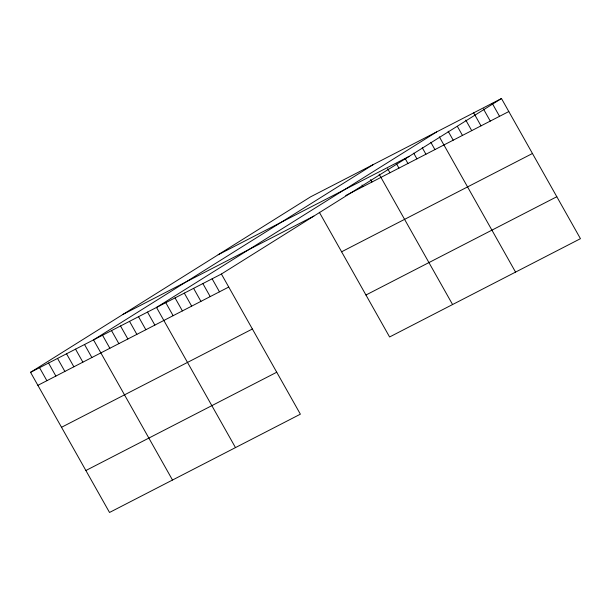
<?xml version="1.0" encoding="UTF-8"?>
<svg xmlns="http://www.w3.org/2000/svg" width="611" height="611" viewBox="0 0 611 611"><rect width="100%" height="100%" fill="white"/><g stroke="black" fill="none" stroke-linecap="round" stroke-linejoin="round"><path stroke-width="0.92" d="M501.478 98.531L221.403 274.026L300.375 414.182L109.522 512.469L30.55 372.32L310.625 196.818L501.478 98.531L580.45 238.68L389.597 336.974L319.324 212.254M373.604 164.382L93.529 339.884L172.501 480.032M436.59 131.945L156.515 307.448L235.487 447.603M218.196 254.734L409.057 156.447M345.765 195.512L508.81 111.546M122.971 314.405L313.833 216.111M30.55 372.32L221.403 274.026M37.882 385.335L228.743 287.048M341.595 251.793L532.456 153.498M61.528 427.288L252.381 329.001M365.958 295.014L556.812 196.727M85.884 470.516L276.737 372.229M492.206 103.305L499.546 116.319M483.4 108.888L490.274 121.093M473.67 112.852L481.002 125.866M465.773 120.069L471.73 130.639M457.418 126.469L462.466 135.421M448.153 131.243L453.194 140.194M439.34 136.826L515.562 272.101M430.801 142.279L434.925 149.596M422.262 147.725L425.928 154.232M413.723 153.17L416.931 158.868M405.185 158.616L407.934 163.496M396.646 164.069L398.937 168.132M387.649 168.697L389.94 172.768M379.11 174.143L452.575 304.538M370.564 179.596L371.946 182.032M362.025 185.041L362.942 186.668M212.132 278.807L219.471 291.821M202.867 283.58L210.199 296.595M193.595 288.354L200.927 301.368M184.323 293.127L191.663 306.142M175.052 297.901L182.391 310.915M165.787 302.674L173.119 315.688M147.518 312.084L154.85 325.098M138.521 316.712L145.853 329.734M129.524 321.348L136.856 334.362M120.527 325.984L127.859 338.998M111.53 330.612L118.862 343.634M102.533 335.248L109.865 348.27M84.532 344.52L91.871 357.534M75.535 349.148L82.875 362.17M66.538 353.784L73.878 366.799M57.541 358.42L64.881 371.435M48.544 363.049L55.876 376.07M39.547 367.685L46.879 380.699"/></g></svg>
